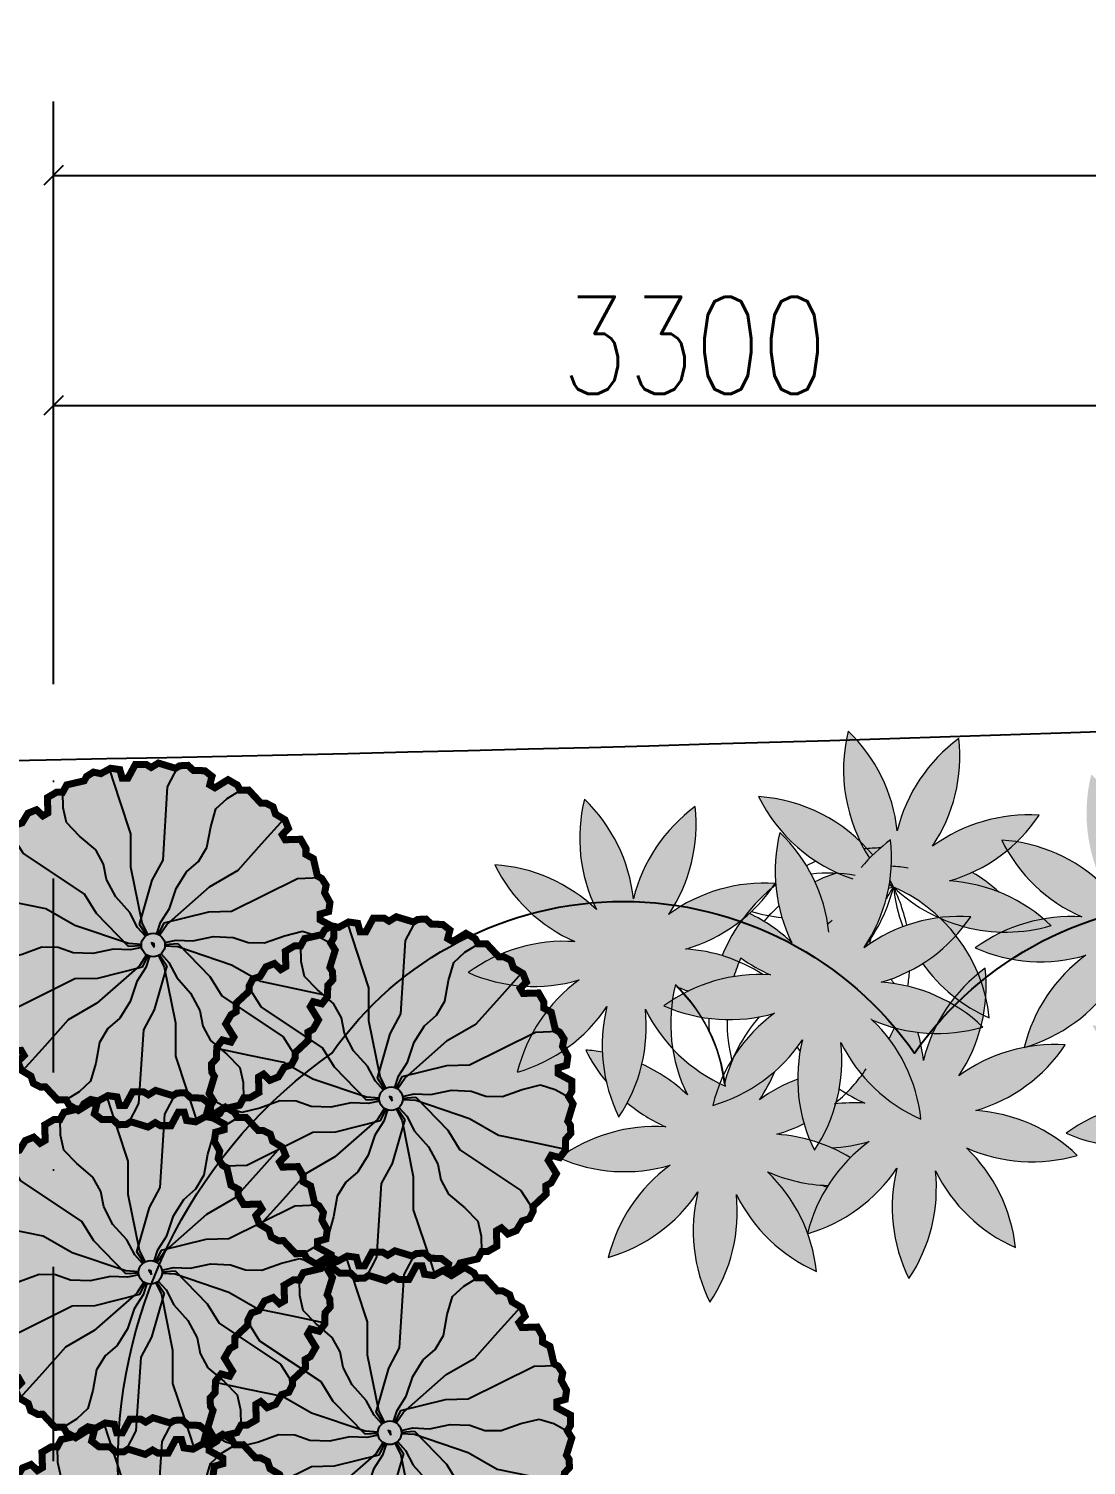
# Model space of a CAD drawing. Extents: x -32840 to 422982, y 280745 to 888746.
# Drawn here: x 213727 to 216449, y 461977 to 465675 of the extents above; entities that cross this region are included whole.
import ezdxf

# ---------------------------------------------------------------- set-up
doc = ezdxf.new("R2010")
doc.units = 0
doc.header["$LTSCALE"] = 1000
doc.header["$PDMODE"] = 3
for name, pattern in [('CONTINOUS', [0]), ('DASHDOT', [1, 0.5, -0.25, 0, -0.25]), ('HIDDEN', [0.375, 0.25, -0.125])]:
    doc.linetypes.add(name, pattern=pattern)
doc.layers.get('Defpoints').update_dxf_attribs({"linetype": 'HIDDEN'})
doc.layers.add('A-Dim grid', color=3, linetype='Continuous', transparency=0.5)
doc.layers.add('X-SW$0$Tree-hat', color=254, linetype='Continuous', transparency=0.3)
for name, color, linetype in [('a-drive(base)', 22, 'Continuous'), ('A-GRID', 31, 'DASHDOT'), ('A-GRID NO', 40, 'CONTINOUS'), ('A-Rev', 31, 'Continuous'), ('A-WALL', 7, 'CONTINOUS')]:
    doc.layers.add(name, color=color, linetype=linetype)
doc.layers.add('X-SW$0$Xref-Color$0$12.shrubs & ground covers', color=254, linetype='Continuous', lineweight=0)
doc.styles.add('ROMANS', font='romans.shx', dxfattribs={"width": 0.8})
doc.dimstyles.new('A-Dim Grid', dxfattribs={"dimscale": 100, "dimtxt": 2.5, "dimasz": 0.5, "dimexe": 0, "dimexo": 0, "dimgap": 0.3, "dimtad": 1, "dimdec": 0, "dimlfac": -0.01, "dimzin": 3, "dimdsep": 46, "dimtxsty": 'ROMANS', "dimblk": 'OBLIQUE', "dimcen": 5, "dimclrd": 256, "dimclre": 8, "dimclrt": 4, "dimadec": 0, "dimazin": 0, "dimtfac": 1, "dimtdec": 0, "dimtix": 1, "dimtmove": 1, "dimatfit": 3, "dimfxl": 1, "dimfrac": 2, "dimtolj": 1, "dimtzin": 3, "dimlwd": -1, "dimarcsym": 0})

# ---------------------------------------------------------------- blocks, each defined once
blk = doc.blocks.new('X-SW$0$trt')
at = {"layer": 'X-SW$0$Tree-hat'}
h = blk.add_hatch(color=256, dxfattribs=at)
h.dxf.hatch_style = 1
h.paths.add_polyline_path([(-266374, 71525), (-266376, 71585), (-266215, 71736), (-266217, 71840), (-266153, 71875), (-266088, 71989), (-266188, 72151), (-266152, 72213), (-266046, 72186), (-265977, 72275), (-265974, 72413), (-265911, 72482), (-265916, 72582), (-265948, 72633), (-265883, 72845), (-265937, 72934), (-265900, 72996), (-265900, 73128), (-266067, 73218), (-266067, 73290), (-265963, 73319), (-265947, 73431), (-266013, 73552), (-265994, 73643), (-266048, 73727), (-266101, 73756), (-266151, 73971), (-266242, 74021), (-266241, 74094), (-266307, 74208), (-266497, 74202), (-266533, 74264), (-266457, 74342), (-266499, 74447), (-266617, 74518), (-266646, 74607), (-266735, 74653), (-266795, 74651), (-266946, 74813), (-267050, 74811), (-267085, 74874), (-267199, 74940), (-267361, 74840), (-267423, 74876), (-267396, 74981), (-267485, 75050), (-267623, 75053), (-267692, 75116), (-267792, 75111), (-267844, 75080), (-268055, 75144), (-268144, 75090), (-268206, 75128), (-268338, 75127), (-268428, 74960), (-268500, 74960), (-268529, 75064), (-268641, 75080), (-268762, 75014), (-268853, 75033), (-268937, 74980), (-268966, 74926), (-269181, 74876), (-269231, 74785), (-269304, 74787), (-269418, 74720), (-269412, 74531), (-269474, 74495), (-269552, 74570), (-269657, 74528), (-269728, 74410), (-269817, 74381), (-269863, 74293), (-269861, 74232), (-270023, 74081), (-270021, 73978), (-270084, 73942), (-270150, 73828), (-270050, 73666), (-270086, 73604), (-270191, 73631), (-270261, 73542), (-270263, 73404), (-270326, 73335), (-270322, 73235), (-270290, 73184), (-270354, 72972), (-270300, 72883), (-270338, 72821), (-270337, 72689), (-270170, 72599), (-270170, 72528), (-270274, 72498), (-270290, 72386), (-270224, 72265), (-270243, 72174), (-270190, 72090), (-270136, 72061), (-270086, 71846), (-269995, 71796), (-269997, 71723), (-269930, 71609), (-269741, 71615), (-269705, 71553), (-269780, 71475), (-269738, 71370), (-269620, 71299), (-269591, 71210), (-269503, 71164), (-269442, 71166), (-269291, 71005), (-269188, 71007), (-269152, 70943), (-269038, 70877), (-268877, 70977), (-268814, 70942), (-268841, 70836), (-268752, 70767), (-268614, 70764), (-268545, 70701), (-268445, 70706), (-268394, 70738), (-268182, 70673), (-268093, 70727), (-268031, 70690), (-267899, 70690), (-267809, 70857), (-267738, 70857), (-267708, 70753), (-267596, 70737), (-267475, 70803), (-267384, 70784), (-267300, 70838), (-267271, 70891), (-267056, 70941), (-267006, 71032), (-266933, 71031), (-266819, 71097), (-266825, 71287), (-266763, 71323), (-266685, 71247), (-266580, 71289), (-266509, 71407), (-266420, 71436)])
at = {"layer": 'X-SW$0$Tree-hat', "linetype": 'ByBlock'}
for p, q in [((-268528, 74683, -1683), (-268654, 75073, -1683)), ((-267941, 74854, -1683), (-267810, 75100, -1683)), ((-267998, 73952, -1683), (-267941, 74854, -1683)), ((-269225, 74596, -1683), (-269229, 74785, -1683)), ((-268392, 74273, -1683), (-268528, 74683, -1683)), ((-267348, 74582, -1683), (-267211, 74710, -1683)), ((-267211, 74710, -1683), (-267049, 74809, -1683)), ((-269183, 74412, -1683), (-269225, 74596, -1683)), ((-267412, 74362, -1683), (-267348, 74582, -1683)), ((-269024, 74247, -1683), (-269183, 74412, -1683)), ((-267458, 74106, -1683), (-267412, 74362, -1683)), ((-266787, 74150, -1683), (-266512, 74454, -1683)), ((-269715, 74036, -1683), (-269863, 74272, -1683)), ((-268825, 74080, -1683), (-269024, 74247, -1683)), ((-268392, 73864, -1683), (-268392, 74273, -1683)), ((-267073, 73827, -1683), (-266787, 74150, -1683)), ((-268962, 73535, -1683), (-269715, 74036, -1683)), ((-268728, 73903, -1683), (-268825, 74080, -1683)), ((-268132, 73704, -1683), (-267998, 73952, -1683)), ((-267562, 73934, -1683), (-267458, 74106, -1683)), ((-268691, 73712, -1683), (-268728, 73903, -1683)), ((-268255, 73182, -1683), (-268392, 73864, -1683)), ((-267837, 73602, -1683), (-267709, 73806, -1683)), ((-267709, 73806, -1683), (-267562, 73934, -1683)), ((-267428, 73623, -1683), (-267073, 73827, -1683)), ((-268579, 73499, -1683), (-268691, 73712, -1683)), ((-268287, 73163, -1683), (-268132, 73704, -1683)), ((-267951, 73163, -1683), (-267428, 73623, -1683)), ((-267918, 73357, -1683), (-267837, 73602, -1683)), ((-267155, 73326, -1683), (-266345, 73727, -1683)), ((-266345, 73727, -1683), (-266066, 73737, -1683)), ((-269860, 73441, -1683), (-270261, 73527, -1683)), ((-269437, 73355, -1683), (-269860, 73441, -1683)), ((-268814, 73295, -1683), (-268962, 73535, -1683)), ((-268407, 73307, -1683), (-268579, 73499, -1683)), ((-269082, 73150, -1683), (-269437, 73355, -1683)), ((-268423, 72890, -1683), (-268814, 73295, -1683)), ((-268312, 73124, -1683), (-268407, 73307, -1683)), ((-268028, 73184, -1683), (-267918, 73357, -1683)), ((-267982, 73182, -1683), (-267436, 73318, -1683)), ((-267436, 73318, -1683), (-267155, 73326, -1683)), ((-268423, 72927, -1683), (-269082, 73150, -1683)), ((-268215, 73017, -1683), (-268312, 73124, -1683)), ((-268199, 73030, -1683), (-268287, 73163, -1683)), ((-268183, 73038, -1683), (-268255, 73182, -1683)), ((-268074, 73046, -1683), (-268028, 73184, -1683)), ((-268054, 73038, -1683), (-267982, 73182, -1683)), ((-268039, 73030, -1683), (-267951, 73163, -1683)), ((-266507, 73023, -1683), (-266284, 73078, -1683)), ((-266284, 73078, -1683), (-266104, 73023, -1683)), ((-270133, 72794, -1683), (-270299, 72885, -1683)), ((-269486, 72883, -1683), (-269730, 72794, -1683)), ((-269285, 72878, -1683), (-269486, 72883, -1683)), ((-268263, 72917, -1683), (-268423, 72927, -1683)), ((-268263, 72900, -1683), (-268423, 72890, -1683)), ((-267977, 72938, -1683), (-267835, 72968, -1683)), ((-267974, 72917, -1683), (-267814, 72927, -1683)), ((-267974, 72900, -1683), (-267814, 72890, -1683)), ((-267835, 72968, -1683), (-267630, 72959, -1683)), ((-267814, 72927, -1683), (-267423, 72522, -1683)), ((-267814, 72890, -1683), (-267155, 72667, -1683)), ((-267630, 72959, -1683), (-267377, 73012, -1683)), ((-267377, 73012, -1683), (-267137, 73003, -1683)), ((-267137, 73003, -1683), (-266953, 72939, -1683)), ((-266953, 72939, -1683), (-266752, 72935, -1683)), ((-266752, 72935, -1683), (-266507, 73023, -1683)), ((-266104, 73023, -1683), (-265938, 72932, -1683)), ((-269953, 72739, -1683), (-270133, 72794, -1683)), ((-269730, 72794, -1683), (-269953, 72739, -1683)), ((-269100, 72815, -1683), (-269285, 72878, -1683)), ((-268860, 72806, -1683), (-269100, 72815, -1683)), ((-268608, 72858, -1683), (-268860, 72806, -1683)), ((-268402, 72849, -1683), (-268608, 72858, -1683)), ((-268260, 72879, -1683), (-268402, 72849, -1683)), ((-268199, 72788, -1683), (-268287, 72654, -1683)), ((-268183, 72779, -1683), (-268255, 72636, -1683)), ((-268164, 72771, -1683), (-268209, 72633, -1683)), ((-268054, 72779, -1683), (-267982, 72636, -1683)), ((-268039, 72788, -1683), (-267951, 72654, -1683)), ((-268022, 72801, -1683), (-267925, 72693, -1683)), ((-268287, 72654, -1683), (-268809, 72195, -1683)), ((-268255, 72636, -1683), (-268801, 72499, -1683)), ((-268209, 72633, -1683), (-268320, 72460, -1683)), ((-267951, 72654, -1683), (-268105, 72113, -1683)), ((-267982, 72636, -1683), (-267846, 71953, -1683)), ((-267925, 72693, -1683), (-267830, 72510, -1683)), ((-267155, 72667, -1683), (-266800, 72463, -1683)), ((-269082, 72492, -1683), (-269893, 72090, -1683)), ((-268801, 72499, -1683), (-269082, 72492, -1683)), ((-268320, 72460, -1683), (-268400, 72215, -1683)), ((-267830, 72510, -1683), (-267659, 72318, -1683)), ((-267423, 72522, -1683), (-267276, 72283, -1683)), ((-266800, 72463, -1683), (-266378, 72376, -1683)), ((-266378, 72376, -1683), (-265977, 72290, -1683)), ((-268809, 72195, -1683), (-269164, 71990, -1683)), ((-268400, 72215, -1683), (-268528, 72011, -1683)), ((-267659, 72318, -1683), (-267546, 72105, -1683)), ((-267276, 72283, -1683), (-266523, 71782, -1683)), ((-269893, 72090, -1683), (-270171, 72080, -1683)), ((-268528, 72011, -1683), (-268675, 71884, -1683)), ((-268105, 72113, -1683), (-268239, 71866, -1683)), ((-267546, 72105, -1683), (-267509, 71914, -1683)), ((-269164, 71990, -1683), (-269450, 71667, -1683)), ((-268675, 71884, -1683), (-268780, 71712, -1683)), ((-268239, 71866, -1683), (-268297, 70963, -1683)), ((-267846, 71953, -1683), (-267846, 71544, -1683)), ((-267509, 71914, -1683), (-267413, 71738, -1683)), ((-269450, 71667, -1683), (-269725, 71363, -1683)), ((-268780, 71712, -1683), (-268825, 71456, -1683)), ((-267413, 71738, -1683), (-267214, 71570, -1683)), ((-266523, 71782, -1683), (-266375, 71546, -1683)), ((-267846, 71544, -1683), (-267709, 71135, -1683)), ((-267214, 71570, -1683), (-267055, 71405, -1683)), ((-268825, 71456, -1683), (-268889, 71235, -1683)), ((-267055, 71405, -1683), (-267012, 71222, -1683)), ((-268889, 71235, -1683), (-269026, 71107, -1683)), ((-267709, 71135, -1683), (-267583, 70744, -1683)), ((-267012, 71222, -1683), (-267008, 71032, -1683)), ((-269026, 71107, -1683), (-269189, 71008, -1683)), ((-268297, 70963, -1683), (-268427, 70717, -1683))]:
    blk.add_line(p, q, dxfattribs=at)
at = {"layer": 'X-SW$0$Tree-hat', "linetype": 'ByBlock', "const_width": 86.3, "elevation": -1683}
blk.add_lwpolyline([(-266374, 71525), (-266376, 71585), (-266215, 71736), (-266217, 71840), (-266153, 71875), (-266088, 71989), (-266188, 72151), (-266152, 72213), (-266046, 72186), (-265977, 72275), (-265974, 72413), (-265911, 72482), (-265916, 72582), (-265948, 72633), (-265883, 72845), (-265937, 72934), (-265900, 72996), (-265900, 73128), (-266067, 73218), (-266067, 73290), (-265963, 73319), (-265947, 73431), (-266013, 73552), (-265994, 73643), (-266048, 73727), (-266101, 73756), (-266151, 73971), (-266242, 74021), (-266241, 74094), (-266307, 74208), (-266497, 74202), (-266533, 74264), (-266457, 74342), (-266499, 74447), (-266617, 74518), (-266646, 74607), (-266735, 74653), (-266795, 74651), (-266946, 74813), (-267050, 74811), (-267085, 74874), (-267199, 74940), (-267361, 74840), (-267423, 74876), (-267396, 74981), (-267485, 75050), (-267623, 75053), (-267692, 75116), (-267792, 75111), (-267844, 75080), (-268055, 75144), (-268144, 75090), (-268206, 75128), (-268338, 75127), (-268428, 74960), (-268500, 74960), (-268529, 75064), (-268641, 75080), (-268762, 75014), (-268853, 75033), (-268937, 74980), (-268966, 74926), (-269181, 74876), (-269231, 74785), (-269304, 74787), (-269418, 74720), (-269412, 74531), (-269474, 74495), (-269552, 74570), (-269657, 74528), (-269728, 74410), (-269817, 74381), (-269863, 74293), (-269861, 74232), (-270023, 74081), (-270021, 73978), (-270084, 73942), (-270150, 73828), (-270050, 73666), (-270086, 73604), (-270191, 73631), (-270261, 73542), (-270263, 73404), (-270326, 73335), (-270322, 73235), (-270290, 73184), (-270354, 72972), (-270300, 72883), (-270338, 72821), (-270337, 72689), (-270170, 72599), (-270170, 72528), (-270274, 72498), (-270290, 72386), (-270224, 72265), (-270243, 72174), (-270190, 72090), (-270136, 72061), (-270086, 71846), (-269995, 71796), (-269997, 71723), (-269930, 71609), (-269741, 71615), (-269705, 71553), (-269780, 71475), (-269738, 71370), (-269620, 71299), (-269591, 71210), (-269503, 71164), (-269442, 71166), (-269291, 71005), (-269188, 71007), (-269152, 70943), (-269038, 70877), (-268877, 70977), (-268814, 70942), (-268841, 70836), (-268752, 70767), (-268614, 70764), (-268545, 70701), (-268445, 70706), (-268394, 70738), (-268182, 70673), (-268093, 70727), (-268031, 70690), (-267899, 70690), (-267809, 70857), (-267738, 70857), (-267708, 70753), (-267596, 70737), (-267475, 70803), (-267384, 70784), (-267300, 70838), (-267271, 70891), (-267056, 70941), (-267006, 71032), (-266933, 71031), (-266819, 71097), (-266825, 71287), (-266763, 71323), (-266685, 71247), (-266580, 71289), (-266509, 71407), (-266420, 71436), (-266374, 71525)], close=True, dxfattribs=at)
at = {"layer": 'X-SW$0$Tree-hat', "elevation": -2041}
blk.add_lwpolyline([(-268105, 72881), (-268108, 72924), (-268140, 72935)], close=True, dxfattribs=at)
at = {"layer": 'X-SW$0$Tree-hat'}
blk.add_circle((-268119, 72909, -1683), 145, dxfattribs=at)
blk = doc.blocks.new('A$C4a14b2df')
at = {"true_color": 0x4d9226}
h = blk.add_hatch(color=87, dxfattribs=at)
h.dxf.hatch_style = 1
h.paths.add_polyline_path([(3713.9, 10750.4, 0.054447), (3668.4, 10671.9, -0.097304), (3511.3, 10707.6, -0.000367), (3511.1, 10708.2, -0.177195), (3638.3, 10450.8, -0.176327), (3432, 10648.7, -0.162535), (3375.8, 10390.1, 0.01495), (3352, 10397.5, -0.158509), (3333, 10655.2, -0.176327), (3102.4, 10486.5, -0.035596), (3120.6, 10543, 0.009428), (3134.9, 10536.4, 0.006475), (3133.6, 10547.1, -0.041812), (3156.8, 10612.9, -0.092047), (3261.4, 10723.9, -0.113986), (3073.6, 10713.5, 0.046078), (3027.8, 10775.2, -0.138987), (3250.7, 10822.6, -0.052666), (3174.5, 10866.3, 0.006963), (3170.1, 10856, 0.027999), (3126.2, 10872.1, -0.05988), (3178.6, 10965.5, 0.014038), (3196.4, 10980.8, -0.080164), (3305.9, 10905.1, -0.176327), (3275.1, 11189.2, -0.093915), (3365.3, 11062.5, -0.036305), (3419.5, 11084.1, -0.004243), (3426.6, 11083.7, -0.176327), (3220.3, 11281.5, -0.176327), (3481.8, 11166.1, 0.029646), (3506.2, 11123.1, -0.042962), (3560.2, 11170.2, -0.176327), (3492, 10892.7, -0.12616), (3684.7, 10969.8, 0.002189), (3688, 10968.3, -0.036034), (3728.3, 10923.7, -0.138344), (3535.8, 10803.6, -0.112612)])
h.paths.add_polyline_path([(3667.9, 11153.8, -0.176327), (3942.4, 11233.5, -0.176327), (3711.7, 11064.7, -0.176327), (3973.2, 10949.3, -0.137211), (3748.1, 10947.1, 0.018694), (3766.5, 10972.4, 0.048129), (3686.3, 10970, 0.08601), (3567.5, 11049, 0.011626), (3558.5, 11066.3, 0.062453), (3560.2, 11170.2, 0.019904), (3534.2, 11149.5, 0.019159), (3499.9, 11147.7, 0.015456), (3481.8, 11166.1, -0.176327), (3451, 11450.3, -0.176327), (3577.1, 11193.8, -0.176327), (3736.1, 11431.3, -0.176327)])
h.paths.add_polyline_path([(3170.1, 10856, 0.025006), (3156.4, 10818.2, 0.074143), (3039, 10780.9, -0.016866), (3012.8, 10791.1, 0.005672), (3006, 10797.7, 0.024262), (2998.2, 10758, 0.015952), (2976.2, 10742.9, 0.012501), (2995.6, 10735, 0.06155), (2999.1, 10632.6, -0.074407), (2928.7, 10734.2, -0.176327), (2860.5, 10456.7, -0.176327), (2829.6, 10740.8, -0.176327), (2599, 10572.1, -0.176327), (2758, 10809.5, -0.176327), (2472.9, 10828.5, -0.176327), (2747.3, 10908.2, -0.176327), (2541.1, 11106, -0.176327), (2802.5, 10990.7, -0.176327), (2771.7, 11274.8, -0.176327), (2897.9, 11018.3, -0.176327), (3056.9, 11255.8, -0.176327), (2988.7, 10978.3, -0.176327), (3263.1, 11058, -0.007844), (3255.6, 11047.2, 0.062812), (3178.6, 10965.5, -0.09961), (3032.5, 10889.2, -0.085331)])
h.paths.add_polyline_path([(3363.8, 10371.1, 0.013408), (3375.8, 10390.1, -0.053419), (3456.3, 10352.1, 0.055149), (3398.8, 10280.4, -0.096485), (3243.1, 10315.8, -0.176327), (3369.2, 10059.4, -0.176327), (3163, 10257.2, -0.176327), (3094.8, 9979.7, -0.176327), (3063.9, 10263.8, -0.176327), (2833.3, 10095, -0.176327), (2992.3, 10332.5, -0.176327), (2707.2, 10351.5, -0.176327), (2981.6, 10431.2, -0.070394), (2882.2, 10493, 0.064099), (2919.8, 10592.8, -0.085123), (3036.8, 10513.6, -0.075089), (2999.1, 10632.6, 0.091085), (3120.6, 10543, 0.035596), (3102.4, 10486.5, 0.110208), (3261.9, 10574.1, -0.04954), (3222.9, 10501.2, -0.067048), (3320.9, 10554.5, 0.069654), (3337.3, 10439.8, -0.045431), (3266.7, 10412.2, -0.051885), (3352, 10397.5, 0.017333)])
h.paths.add_polyline_path([(4040.7, 10358, -0.176327), (3755.6, 10377, -0.176327), (3881.7, 10120.6, -0.176327), (3675.5, 10318.4, -0.176327), (3607.3, 10040.9, -0.176327), (3576.5, 10325, -0.17577), (3346.7, 10156.5, 0.11525), (3243.1, 10315.8, 0.096485), (3398.8, 10280.4, -0.055149), (3456.3, 10352.1, 0.053419), (3375.8, 10390.1, 0.065713), (3418.9, 10490.6, -0.045122), (3494.1, 10492.3, -0.032901), (3445.5, 10517.8, 0.037514), (3486.3, 10565.2, 0.115333), (3638.3, 10450.8, 0.136029), (3555.8, 10658.2, 0.019091), (3570.5, 10686.5, 0.036512), (3630.3, 10674.8, -0.044186), (3644.7, 10602.5, -0.043966), (3668.4, 10671.9, 0.074868), (3791.9, 10686.8, -0.082245), (3735.5, 10562.4, -0.176327), (4009.9, 10642.1, -0.176327), (3779.3, 10473.4, -0.176327)])
h.paths.add_polyline_path([(3793.3, 10692.1, -0.003301), (3791.9, 10686.8, -0.074868), (3668.4, 10671.9, -0.054447), (3713.9, 10750.4, -0.05915)])
h.paths.add_polyline_path([(3805, 10764.6, -0.027585), (3799.1, 10718.9, -0.052313), (3725.3, 10765.2, -0.051105), (3785.2, 10825.7, -0.038481)])
h.paths.add_polyline_path([(3785.2, 10825.7, 0.051105), (3725.3, 10765.2, -0.072007), (3642.6, 10851.7, 0.067302), (3728.3, 10923.7, -0.068141)])
h.paths.add_polyline_path([(3799.1, 10718.9, -0.016413), (3793.3, 10692.1, 0.05915), (3713.9, 10750.4, -0.011176), (3725.3, 10765.2, 0.052313)])
h.paths.add_polyline_path([(3805, 10764.6, 0.038481), (3785.2, 10825.7, -0.013967), (3803.7, 10840, -0.045213)])
h.paths.add_polyline_path([(3073.4, 10713.5, -0.048404), (2995.6, 10735, -0.013856), (2998.2, 10758, -0.019715), (3026.7, 10774.6, -0.046075)], flags=17)
h.paths.add_polyline_path([(2995.6, 10735, -0.012501), (2976.2, 10742.9, -0.015952), (2998.2, 10758, 0.013856)], flags=17)
h.paths.add_polyline_path([(2828.3, 10547.2, -0.058514), (2775.4, 10629, -0.025668), (2817.9, 10624, 0.046469)], flags=17)
h.paths.add_polyline_path([(3514.3, 11131.2, 0.013105), (3499.9, 11147.7, -0.019159), (3534.2, 11149.5, 0.0162)], flags=17)
h.paths.add_polyline_path([(3514.3, 11131.2, 0.006836), (3506.2, 11123.1, -0.01663), (3491.9, 11146.9, -0.004466), (3499.9, 11147.7, -0.013105)], flags=17)
h.paths.add_polyline_path([(3728.3, 10923.7, 0.036034), (3688, 10968.3, 0.038192), (3748.1, 10947.1, -0.018371)])
h.paths.add_polyline_path([(3748.1, 10947.1, -0.038192), (3688, 10968.3, 0.001468), (3686.3, 10970, -0.048129), (3766.5, 10972.4, -0.018694)], flags=17)
h.paths.add_polyline_path([(3840.1, 11035.4, 0.079114), (3712, 11064.7, 0.000091), (3711.9, 11064.7, 0.037365), (3770.3, 11086.6, -0.048342)], flags=17)
h = blk.add_hatch(color=87, dxfattribs=at)
h.dxf.hatch_style = 1
h.paths.add_polyline_path([(2408.8, 10686.8, 0.054447), (2363.3, 10608.3, -0.097304), (2206.2, 10644, -0.000367), (2206.1, 10644.6, -0.177195), (2333.2, 10387.2, -0.176327), (2127, 10585.1, -0.162535), (2070.8, 10326.5, 0.01495), (2046.9, 10334, -0.158509), (2028, 10591.7, -0.176327), (1797.3, 10422.9, -0.035596), (1815.6, 10479.4, 0.009428), (1829.9, 10472.8, 0.006475), (1828.6, 10483.6, -0.041812), (1851.8, 10549.3, -0.092047), (1956.3, 10660.4, -0.113986), (1768.6, 10649.9, 0.046078), (1722.8, 10711.6, -0.138987), (1945.6, 10759, -0.052666), (1869.5, 10802.7, 0.006963), (1865, 10792.4, 0.027999), (1821.1, 10808.5, -0.05988), (1873.5, 10901.9, 0.014038), (1891.3, 10917.2, -0.080164), (2000.9, 10841.5, -0.176327), (1970, 11125.6, -0.093915), (2060.3, 10998.9, -0.036305), (2114.4, 11020.5, -0.004243), (2121.5, 11020.1, -0.176327), (1915.3, 11217.9, -0.176327), (2176.7, 11102.6, 0.029646), (2201.2, 11059.5, -0.042962), (2255.2, 11106.6, -0.176327), (2187, 10829.1, -0.12616), (2379.6, 10906.2, 0.002189), (2383, 10904.7, -0.036034), (2423.3, 10860.1, -0.138344), (2230.8, 10740.1, -0.112612)])
h.paths.add_polyline_path([(2362.9, 11090.2, -0.176327), (2637.3, 11169.9, -0.176327), (2406.7, 11001.1, -0.176327), (2668.1, 10885.7, -0.137211), (2443.1, 10883.5, 0.018694), (2461.4, 10908.8, 0.048129), (2381.2, 10906.4, 0.08601), (2262.4, 10985.5, 0.011626), (2253.4, 11002.7, 0.062453), (2255.2, 11106.6, 0.019904), (2229.2, 11085.9, 0.019159), (2194.8, 11084.1, 0.015456), (2176.7, 11102.6, -0.176327), (2145.9, 11386.7, -0.176327), (2272.1, 11130.2, -0.176327), (2431.1, 11367.7, -0.176327)])
h.paths.add_polyline_path([(1865, 10792.4, 0.025006), (1851.4, 10754.6, 0.074143), (1734, 10717.3, -0.016866), (1707.7, 10727.5, 0.005672), (1700.9, 10734.2, 0.024262), (1693.2, 10694.4, 0.015952), (1671.2, 10679.3, 0.012501), (1690.5, 10671.4, 0.06155), (1694, 10569, -0.074407), (1623.6, 10670.6, -0.176327), (1555.4, 10393.1, -0.176327), (1524.6, 10677.2, -0.176327), (1294, 10508.5, -0.176327), (1453, 10745.9, -0.176327), (1167.8, 10764.9, -0.176327), (1442.3, 10844.6, -0.176327), (1236, 11042.4, -0.176327), (1497.5, 10927.1, -0.176327), (1466.7, 11211.2, -0.176327), (1592.8, 10954.7, -0.176327), (1751.8, 11192.2, -0.176327), (1683.6, 10914.7, -0.176327), (1958.1, 10994.4, -0.007844), (1950.6, 10983.6, 0.062812), (1873.5, 10901.9, -0.09961), (1727.4, 10825.6, -0.085331)])
h.paths.add_polyline_path([(2058.8, 10307.5, 0.013408), (2070.8, 10326.5, -0.053419), (2151.3, 10288.5, 0.055149), (2093.8, 10216.9, -0.096485), (1938, 10252.2, -0.176327), (2064.1, 9995.8, -0.176327), (1857.9, 10193.6, -0.176327), (1789.7, 9916.1, -0.176327), (1758.9, 10200.2, -0.176327), (1528.2, 10031.4, -0.176327), (1687.3, 10268.9, -0.176327), (1402.1, 10287.9, -0.176327), (1676.5, 10367.6, -0.070394), (1577.1, 10429.4, 0.064099), (1614.8, 10529.2, -0.085123), (1731.8, 10450, -0.075089), (1694, 10569, 0.091085), (1815.6, 10479.4, 0.035596), (1797.3, 10422.9, 0.110208), (1956.8, 10510.5, -0.04954), (1917.9, 10437.7, -0.067048), (2015.9, 10490.9, 0.069654), (2032.2, 10376.2, -0.045431), (1961.7, 10348.6, -0.051885), (2046.9, 10334, 0.017333)])
h.paths.add_polyline_path([(2735.7, 10294.4, -0.176327), (2450.5, 10313.4, -0.176327), (2576.7, 10057, -0.176327), (2370.5, 10254.8, -0.176327), (2302.2, 9977.3, -0.176327), (2271.4, 10261.4, -0.17577), (2041.7, 10092.9, 0.11525), (1938, 10252.2, 0.096485), (2093.8, 10216.9, -0.055149), (2151.3, 10288.5, 0.053419), (2070.8, 10326.5, 0.065713), (2113.9, 10427, -0.045122), (2189.1, 10428.8, -0.032901), (2140.4, 10454.2, 0.037514), (2181.3, 10501.6, 0.115333), (2333.2, 10387.2, 0.136029), (2250.8, 10594.6, 0.019091), (2265.5, 10622.9, 0.036512), (2325.2, 10611.2, -0.044186), (2339.6, 10538.9, -0.043966), (2363.3, 10608.3, 0.074868), (2486.8, 10623.2, -0.082245), (2430.4, 10498.8, -0.176327), (2704.9, 10578.5, -0.176327), (2474.2, 10409.8, -0.176327)])
h.paths.add_polyline_path([(2488.2, 10628.5, -0.003301), (2486.8, 10623.2, -0.074868), (2363.3, 10608.3, -0.054447), (2408.8, 10686.8, -0.05915)])
h.paths.add_polyline_path([(2500, 10701, -0.027585), (2494.1, 10655.3, -0.052313), (2420.2, 10701.6, -0.051105), (2480.2, 10762.1, -0.038481)])
h.paths.add_polyline_path([(2480.2, 10762.1, 0.051105), (2420.2, 10701.6, -0.072007), (2337.5, 10788.1, 0.067302), (2423.3, 10860.1, -0.068141)])
h.paths.add_polyline_path([(2494.1, 10655.3, -0.016413), (2488.2, 10628.5, 0.05915), (2408.8, 10686.8, -0.011176), (2420.2, 10701.6, 0.052313)])
h.paths.add_polyline_path([(2500, 10701, 0.038481), (2480.2, 10762.1, -0.013967), (2498.6, 10776.4, -0.045213)])
h.paths.add_polyline_path([(1768.3, 10650, -0.048404), (1690.5, 10671.4, -0.013856), (1693.2, 10694.4, -0.019715), (1721.6, 10711, -0.046075)], flags=17)
h.paths.add_polyline_path([(1690.5, 10671.4, -0.012501), (1671.2, 10679.3, -0.015952), (1693.2, 10694.4, 0.013856)], flags=17)
h.paths.add_polyline_path([(1523.2, 10483.6, -0.058514), (1470.3, 10565.4, -0.025668), (1512.9, 10560.4, 0.046469)], flags=17)
h.paths.add_polyline_path([(2209.2, 11067.6, 0.013105), (2194.8, 11084.1, -0.019159), (2229.2, 11085.9, 0.0162)], flags=17)
h.paths.add_polyline_path([(2209.2, 11067.6, 0.006836), (2201.2, 11059.5, -0.01663), (2186.8, 11083.3, -0.004466), (2194.8, 11084.1, -0.013105)], flags=17)
h.paths.add_polyline_path([(2423.3, 10860.1, 0.036034), (2383, 10904.7, 0.038192), (2443.1, 10883.5, -0.018371)])
h.paths.add_polyline_path([(2443.1, 10883.5, -0.038192), (2383, 10904.7, 0.001468), (2381.2, 10906.4, -0.048129), (2461.4, 10908.8, -0.018694)], flags=17)
h.paths.add_polyline_path([(2535, 10971.8, 0.079114), (2407, 11001.1, 0.000091), (2406.8, 11001.2, 0.037365), (2465.2, 11023, -0.048342)], flags=17)
at = {"layer": 'X-SW$0$Xref-Color$0$12.shrubs & ground covers'}
for centre, radius, start, end in [((2551.6, 11287), 417.8, 166.1924, 212.9848), ((1856.7, 11085.2), 417.8, 6.1924, 46.1924), ((2677.8, 11030.5), 417.8, 126.1924, 166.1924), ((2015.7, 11322.6), 417.8, 326.1924, 6.1924), ((1872.4, 11111.5), 417.8, 166.1924, 206.1924), ((1177.5, 10909.7), 417.8, 6.1924, 46.1924), ((1887.5, 10801.1), 417.8, 39.6471, 86.1924), ((2290.2, 11402.3), 417.8, 206.1924, 251.4986), ((1998.5, 10855), 417.8, 126.1924, 166.1924), ((1336.5, 11147.1), 417.8, 326.1924, 6.1924), ((2609.6, 10753), 417.8, 86.1924, 126.1924), ((2290.2, 11402.3), 417.8, 286.1924, 326.1924), ((2375.7, 11025.9), 417.8, 166.1924, 206.1924), ((1680.8, 10824.1), 417.8, 6.1924, 46.1924), ((2501.9, 10769.5), 417.8, 126.1924, 140.4795), ((1839.8, 11061.6), 417.8, 326.1924, 6.1924), ((2513.3, 10689.2), 417.8, 46.1924, 86.1924), ((2916, 11290.4), 417.8, 206.1924, 246.1924), ((2235.9, 10637.3), 448.7, 90.8641, 96.278), ((1208.3, 10625.6), 417.8, 46.1924, 86.1924), ((1610.9, 11226.8), 417.8, 206.1924, 246.1924), ((2235.9, 10637.3), 448.7, 112.6188, 116.1148), ((2235.9, 10637.3), 402, 80.7608, 86.9948), ((2235.9, 10637.3), 448.7, 48.1985, 59.269), ((1930.3, 10577.5), 417.8, 86.1924, 126.1924), ((1610.9, 11226.8), 417.8, 286.1924, 326.1924), ((2235.9, 10637.3), 448.7, 128.0321, 157.5658), ((2093.8, 10603.2), 417.8, 80.3349, 95.9472), ((2235.9, 10637.3), 402, 107.0448, 115.9029), ((1856.7, 11085.2), 417.8, 322.1588, 346.1924), ((2609.6, 10753), 417.8, 146.1924, 151.1203), ((2378.9, 10584.2), 417.8, 106.1924, 107.9903), ((2093.8, 10603.2), 417.8, 6.1924, 67.8257), ((2551.6, 11287), 417.8, 224.2464, 286.1924), ((1887.5, 10801.1), 417.8, 11.8096, 28.8567), ((2677.8, 11030.5), 417.8, 186.1924, 200.6655), ((2378.9, 10584.2), 417.8, 46.1924, 86.1924), ((2235.9, 10637.3), 402, 64.8221, 64.843), ((1711.7, 10540), 417.8, 46.1924, 64.5255), ((2015.7, 11322.6), 417.8, 253.4542, 264.4465), ((2235.9, 10637.3), 402, 131.8658, 139.7829), ((2378.9, 10584.2), 417.8, 130.9929, 133.0964), ((2433.7, 10491.9), 417.8, 86.1924, 126.1924), ((2114.3, 11141.3), 417.8, 286.1924, 326.1924), ((2719.6, 10491.3), 417.8, 86.1924, 126.1924), ((1414.5, 10427.7), 417.8, 86.1924, 126.1924), ((2609.6, 10753), 417.8, 165.1904, 168.1609), ((1699.7, 10408.8), 417.8, 57.1825, 86.1924), ((2235.9, 10637.3), 402, 155.6997, 163.0252), ((2114.3, 11141.3), 417.8, 234.1335, 246.1924), ((2641.5, 11210.7), 417.8, 246.1924, 286.1924), ((3004.7, 10472.4), 417.8, 126.1924, 166.1924), ((1336.5, 11147.1), 417.8, 246.1924, 286.1924), ((1887.5, 10801.1), 417.8, 350.1741, 355.6122), ((2677.8, 11030.5), 417.8, 215.4665, 246.1924), ((2745.3, 10439.2), 417.8, 126.1924, 166.1924), ((2083.3, 10731.3), 417.8, 326.1924, 6.1924), ((1699.7, 10408.8), 417.8, 126.1924, 166.1924), ((1917.9, 10342.2), 417.8, 86.1924, 126.1924), ((2106.7, 10634.4), 417.8, 166.1924, 206.1924), ((1411.7, 10432.7), 417.8, 6.1924, 46.1924), ((1414.5, 10427.7), 417.8, 6.1924, 46.1924), ((1872.4, 11111.5), 417.8, 246.1924, 250.6528), ((2203, 10323.2), 417.8, 46.1924, 86.1924), ((1924.3, 10493.8), 417.8, 35.4997, 37.498), ((2482.5, 10973.3), 417.8, 286.1924, 326.1924), ((1177.5, 10909.7), 417.8, 286.1924, 326.1924), ((1930.3, 10577.5), 417.8, 166.1924, 206.1924), ((1208.3, 10625.6), 417.8, 326.1924, 6.1924), ((1998.5, 10855), 417.8, 206.1924, 246.1924), ((1839.8, 11061.6), 417.8, 246.1924, 286.1924), ((2203, 10323.2), 417.8, 126.1924, 166.1924), ((2235.9, 10637.3), 448.7, 178.7419, 182.8713), ((2232.8, 10378), 417.8, 139.2237, 166.1924), ((2235.9, 10637.3), 402, 179.0629, 194.4097), ((2619.2, 10695.6), 417.8, 186.7816, 186.9853), ((2609.6, 10753), 417.8, 195.0327, 195.1169), ((1917.9, 10342.2), 417.8, 6.1924, 46.1924), ((2375.7, 11025.9), 417.8, 246.1924, 286.1924), ((1887.5, 10801.1), 417.8, 330.39, 334.7648), ((1680.8, 10824.1), 417.8, 286.1924, 326.1924), ((2433.7, 10491.9), 417.8, 166.1924, 206.1924), ((1711.7, 10540), 417.8, 326.1924, 6.1924), ((2501.9, 10769.5), 417.8, 206.1924, 246.1924), ((1924.3, 10493.8), 417.8, 6.1924, 16.3124), ((2677.1, 10161.7), 417.8, 86.1924, 126.1924), ((2357.7, 10811), 417.8, 286.1924, 326.1924), ((1845.2, 10749.8), 417.8, 206.1924, 219.5875), ((1442.6, 10148.5), 417.8, 80.311, 86.1924), ((2357.7, 10811), 417.8, 214.7674, 216.4995), ((1442.6, 10148.5), 417.8, 46.1924, 65.6542), ((1570.7, 10670.1), 417.8, 326.1924, 337.537), ((1845.2, 10749.8), 417.8, 310.2081, 326.1924), ((2164.6, 10100.5), 417.8, 110.8491, 126.1924), ((2357.7, 10811), 417.8, 235.7746, 246.1924), ((2953.9, 10014.3), 417.8, 86.1924, 126.1924), ((1845.2, 10749.8), 417.8, 230.0858, 246.1924), ((2161.3, 10011.9), 417.8, 86.1924, 97.0895), ((2446.5, 9992.9), 417.8, 46.1924, 86.1924), ((1648.8, 9950.7), 417.8, 86.1924, 126.1924), ((1845.2, 10749.8), 417.8, 286.1924, 296.5972), ((1934, 9931.7), 417.8, 58.6548, 86.1924), ((2446.5, 9992.9), 417.8, 126.1924, 166.1924), ((2083.3, 10731.3), 417.8, 272.6504, 286.1924), ((2875.8, 10733.7), 417.8, 246.1924, 286.1924), ((1570.7, 10670.1), 417.8, 246.1924, 286.1924), ((2619.2, 10695.6), 417.8, 246.1924, 286.1924), ((2161.3, 10011.9), 417.8, 6.1924, 46.1924), ((1934, 9931.7), 417.8, 126.1924, 166.1924), ((1648.8, 9950.7), 417.8, 6.1924, 46.1924), ((2106.7, 10634.4), 417.8, 246.1924, 268.2369), ((1924.3, 10493.8), 417.8, 286.1924, 326.1924), ((2677.1, 10161.7), 417.8, 166.1924, 206.1924), ((1955.1, 10209.7), 417.8, 326.1924, 6.1924), ((2745.3, 10439.2), 417.8, 206.1924, 246.1924), ((2235.9, 10637.3), 448.7, 249.2031, 251.1703), ((1411.7, 10432.7), 417.8, 286.1924, 326.1924), ((2164.6, 10100.5), 417.8, 166.1924, 206.1924), ((1442.6, 10148.5), 417.8, 326.1924, 6.1924), ((2232.8, 10378), 417.8, 206.1924, 246.1924)]:
    blk.add_arc(centre, radius, start, end, dxfattribs=at)
at = {"layer": 'X-SW$0$Tree-hat', "xscale": 0.2095875, "yscale": 0.2095875, "zscale": 0.2095875}
for p in [(56550.7, -4444.9, 352.8), (57163.3, -4840.6, 427.8), (56543.7, -5287.7, 352.8), (57159.9, -5700.7, 427.8), (56536.7, -6130.4, 352.8)]:
    blk.add_blockref('X-SW$0$trt', p, dxfattribs=at)
blk = doc.blocks.new('_Oblique')
at = {"color": 0, "linetype": 'ByBlock', "lineweight": -2}
blk.add_line((-0.5, -0.5), (0.5, 0.5), dxfattribs=at)
at = {"color": 0, "linetype": 'ByBlock'}
blk.add_line((-0.5, -0.5), (0.5, 0.5), dxfattribs=at)
blk = doc.blocks.new('*D2643')
at = {"layer": 'A-Dim grid', "color": 8, "lineweight": -2, "transparency": 16777216}
for p, q in [((213790.6, 464040.8), (213790.6, 464705.3)), ((217090.6, 464040.8), (217090.6, 464705.3))]:
    blk.add_line(p, q, dxfattribs=at)
at = {"layer": 'A-Dim grid', "transparency": 16777216}
blk.add_line((213790.6, 464705.3), (217090.6, 464705.3), dxfattribs=at)
at = {"layer": 'Defpoints', "color": 0, "transparency": 16777216}
for p in [(217090.6, 464705.3), (213790.6, 464040.8), (217090.6, 464040.8)]:
    blk.add_point(p, dxfattribs=at)
at = {"layer": 'A-Dim grid', "transparency": 16777216, "xscale": 50, "yscale": 50, "zscale": 50, "rotation": 180}
blk.add_blockref('_Oblique', (213790.6, 464705.3), dxfattribs=at)
at = {"layer": 'A-Dim grid', "transparency": 16777216, "xscale": 50, "yscale": 50, "zscale": 50}
blk.add_blockref('_Oblique', (217090.6, 464705.3), dxfattribs=at)
at = {"layer": 'A-Dim grid', "color": 4, "transparency": 16777216, "insert": (215440.6, 464860.3), "char_height": 250, "attachment_point": 5, "style": 'ROMANS'}
blk.add_mtext('\\A1;3300', dxfattribs=at)
blk = doc.blocks.new('*D2653')
at = {"layer": 'A-Dim grid', "color": 8, "lineweight": -2, "transparency": 16777216}
for p, q in [((213790.6, 464633.4), (213790.6, 465297.9)), ((248890.8, 464633.4), (248890.8, 465297.9))]:
    blk.add_line(p, q, dxfattribs=at)
at = {"layer": 'A-Dim grid', "transparency": 16777216}
blk.add_line((213790.6, 465297.9), (248890.8, 465297.9), dxfattribs=at)
at = {"layer": 'Defpoints', "color": 0, "transparency": 16777216}
for p in [(248890.8, 465297.9), (213790.6, 464633.4), (248890.8, 464633.4)]:
    blk.add_point(p, dxfattribs=at)
at = {"layer": 'A-Dim grid', "transparency": 16777216, "xscale": 50, "yscale": 50, "zscale": 50, "rotation": 180}
blk.add_blockref('_Oblique', (213790.6, 465297.9), dxfattribs=at)
at = {"layer": 'A-Dim grid', "transparency": 16777216, "xscale": 50, "yscale": 50, "zscale": 50}
blk.add_blockref('_Oblique', (248890.8, 465297.9), dxfattribs=at)
at = {"layer": 'A-Dim grid', "color": 4, "transparency": 16777216, "insert": (231340.7, 465452.9), "char_height": 250, "attachment_point": 5, "style": 'ROMANS'}
blk.add_mtext('\\A1;35100', dxfattribs=at)
blk = doc.blocks.new('GR')
at = {"layer": 'A-GRID'}
blk.add_line((216367.9, 436985.3), (216367.9, 465812.4), dxfattribs=at)

msp = doc.modelspace()

# ---------------------------------------------------------------- linework, layer by layer
at = {"layer": 'a-drive(base)'}
msp.add_arc((210488.7, 636972), 173210, 269.288231, 282.429198, dxfattribs=at)
msp.add_arc((210488.7, 636972), 173210, 269.288231, 282.429198, dxfattribs=at)
at = {"layer": 'A-Rev'}
msp.add_lwpolyline([(226995, 455408, -0.520567), (225495, 455408, -0.520567), (223995, 455408, -0.520567), (222495, 455408, -0.520567), (220995, 455408, -0.520567), (219495, 455408, -0.520567), (217995, 455408, -0.520567), (216495, 455408, -0.520567), (214995, 455408, -0.520567), (214507.2, 456420.2, -0.520567), (214507.2, 457920.2, -0.520567), (214507.2, 459420.2, -0.520567), (214507.2, 460920.2, -0.520567), (214507.2, 463038, -0.520567), (216007.2, 463038, -0.520567), (217507.2, 463038, -0.520567), (219007.2, 463038, -0.520567), (220507.2, 463038, -0.520567), (222007.2, 463038, -0.520567), (223507.2, 463038, -0.520567), (225007.2, 463038, -0.520567), (226507.2, 463038, -0.520567)], format="xyb", dxfattribs=at)

# ---------------------------------------------------------------- block references
at = {"layer": 'A-GRID NO'}
msp.add_blockref('GR', (-2577.2, 0), dxfattribs=at)
at = {"layer": 'A-WALL'}
msp.add_blockref('A$C4a14b2df', (213690.6, 452480.4), dxfattribs=at)

# ---------------------------------------------------------------- dimensions: what is measured, and where the dimension line sits
at = {"layer": 'A-Dim grid'}
for base, p1, p2, picture, middle in [((248890.8, 465297.9), (213790.6, 464633.4), (248890.8, 464633.4), '*D2653', (231340.7, 465452.9)), ((217090.6, 464705.3), (213790.6, 464040.8), (217090.6, 464040.8), '*D2643', (215440.6, 464860.3))]:
    dim = msp.add_linear_dim(base=base, p1=p1, p2=p2, dimstyle='A-Dim Grid', dxfattribs=at)
    dim.commit()
    dim.dimension.update_dxf_attribs({"geometry": picture, "text_midpoint": middle})

doc.saveas('drawing.dxf')
